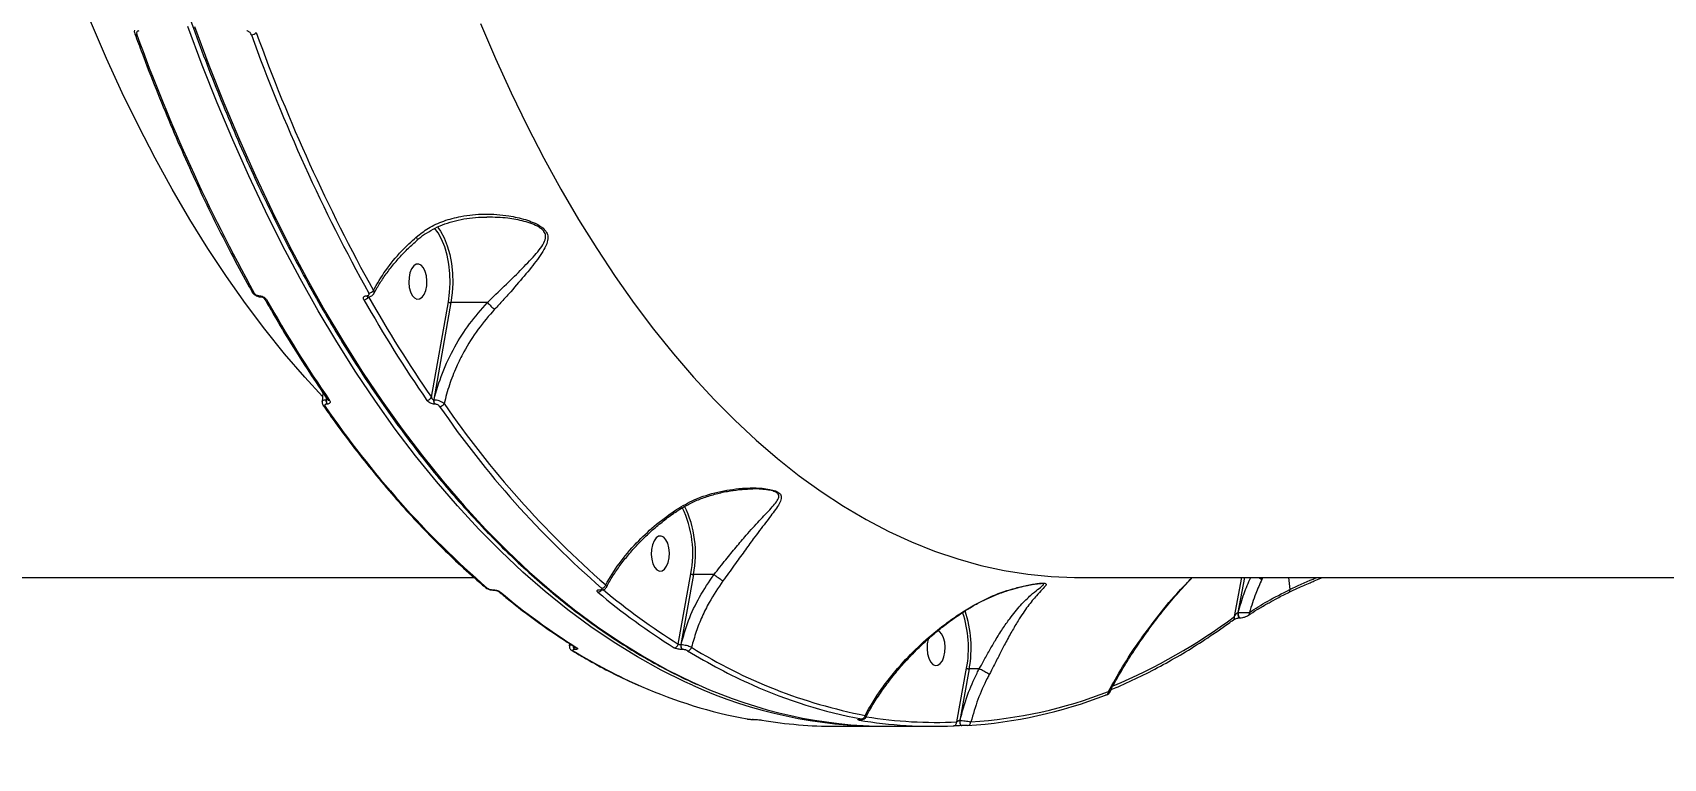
# Model space of a CAD drawing. Header units: millimetres. Extents: x -6028 to 5958, y -6064 to 4137.
# Drawn here: x -2069.2 to -1652.5, y 935.6 to 1120.9 of the extents above; entities that cross this region are included whole.
import ezdxf

# ---------------------------------------------------------------- set-up
doc = ezdxf.new("R2010")
doc.units = ezdxf.units.MM
for name, color, linetype in [('DIKOM_ОБЪЕКТ', 7, 'Continuous'), ('DIKOM_РАЗМЕР_ЗОНА', 7, 'Continuous'), ('DIKOM_РАЗМЕР_ОБЪЕКТА', 7, 'Continuous')]:
    doc.layers.add(name, color=color, linetype=linetype)
doc.styles.add('style1', font='arial.ttf', dxfattribs={"width": 0.8})
doc.dimstyles.new('1-50', dxfattribs={"dimtxt": 300, "dimasz": 200, "dimexe": 100, "dimexo": 0, "dimgap": 100, "dimtad": 1, "dimtxsty": 'style1', "dimcen": 200, "dimclrd": 7, "dimclre": 7, "dimclrt": 7, "dimadec": 1, "dimazin": 2, "dimtfac": 1, "dimtmove": 0, "dimatfit": 2, "dimfxl": 0, "dimlwd": 25, "dimlwe": 18, "dimarcsym": 0})

# ---------------------------------------------------------------- blocks, each defined once
blk = doc.blocks.new('*D9')
at = {"layer": 'Defpoints', "color": 0, "transparency": 16777216}
for p in [(-6027.56, 1459.58), (4556.58, 1382.7), (4556.58, -5964.37)]:
    blk.add_point(p, dxfattribs=at)
at = {"layer": 'DIKOM_РАЗМЕР_ЗОНА', "color": 7, "lineweight": 18, "transparency": 16777216}
for p, q in [((-6027.56, 1459.58), (-6027.56, -6064.37)), ((4556.58, 1382.7), (4556.58, -6064.37))]:
    blk.add_line(p, q, dxfattribs=at)
at = {"layer": 'DIKOM_РАЗМЕР_ЗОНА', "color": 7, "lineweight": 25, "transparency": 16777216}
blk.add_line((-5827.56, -5964.37), (4356.58, -5964.37), dxfattribs=at)
at = {"layer": 'DIKOM_РАЗМЕР_ЗОНА', "color": 7, "transparency": 16777216}
for points in [[(-5827.56, -5931.03), (-5827.56, -5997.7), (-6027.56, -5964.37)], [(4356.58, -5931.03), (4356.58, -5997.7), (4556.58, -5964.37)]]:
    blk.add_solid(points, dxfattribs=at)
at = {"layer": 'DIKOM_РАЗМЕР_ЗОНА', "color": 7, "transparency": 16777216, "insert": (157.08, -5711.2), "char_height": 300, "attachment_point": 5, "style": 'style1'}
blk.add_mtext('10600', dxfattribs=at)
blk = doc.blocks.new('*D12')
at = {"layer": 'Defpoints', "color": 0, "transparency": 16777216}
for p in [(3056.58, 1987.9), (-4027.97, 676.5), (3056.58, -3714.77)]:
    blk.add_point(p, dxfattribs=at)
at = {"layer": 'DIKOM_РАЗМЕР_ОБЪЕКТА', "color": 7, "lineweight": 18, "transparency": 16777216}
for p, q in [((3056.58, 1987.9), (3056.58, -3814.77)), ((-4027.97, 676.5), (-4027.97, -3814.77))]:
    blk.add_line(p, q, dxfattribs=at)
at = {"layer": 'DIKOM_РАЗМЕР_ОБЪЕКТА', "color": 7, "lineweight": 25, "transparency": 16777216}
blk.add_line((-3827.97, -3714.77), (2856.58, -3714.77), dxfattribs=at)
at = {"layer": 'DIKOM_РАЗМЕР_ОБЪЕКТА', "color": 7, "transparency": 16777216}
for points in [[(-3827.97, -3681.44), (-3827.97, -3748.11), (-4027.97, -3714.77)], [(2856.58, -3681.44), (2856.58, -3748.11), (3056.58, -3714.77)]]:
    blk.add_solid(points, dxfattribs=at)
at = {"layer": 'DIKOM_РАЗМЕР_ОБЪЕКТА', "color": 7, "transparency": 16777216, "insert": (20, -3461.6), "char_height": 300, "attachment_point": 5, "style": 'style1'}
blk.add_mtext('7100', dxfattribs=at)

msp = doc.modelspace()

# ---------------------------------------------------------------- linework, layer by layer
at = {"layer": 'DIKOM_ОБЪЕКТ', "color": 7, "linetype": 'Continuous', "lineweight": 15}
for p, q in [((-1952.928, 1073.794), (-1953.14, 1073.805)), ((-2011.307, 1053.742), (-2011.259, 1053.742)), ((-2010.959, 1053.48), (-2010.912, 1053.48)), ((-1983.83, 1053.742), (-1983.783, 1053.742)), ((-1983.483, 1053.48), (-1983.435, 1053.48)), ((-1967.284, 1027.811), (-1962.956, 1052.162)), ((-1962.284, 1052), (-1966.692, 1027.199)), ((-1952.951, 1052), (-1962.284, 1052)), ((-1995.036, 1029.05), (-1995.209, 1026.683)), ((-1994.17, 1027.76), (-1994.19, 1027.199)), ((-1994.19, 1027.199), (-1994.121, 1027.199)), ((-1994.121, 1027.199), (-1994.053, 1027.585)), ((-1993.941, 1026.069), (-1994.009, 1026.069)), ((-1966.692, 1027.199), (-1966.624, 1027.199)), ((-1966.443, 1026.069), (-1966.511, 1026.069)), ((-2218.524, 981.771), (-1956.415, 981.771)), ((-1904.226, 964.785), (-1900.993, 982.705)), ((-1900.321, 982.541), (-1903.547, 964.659)), ((-1895.08, 982.541), (-1900.321, 982.541)), ((-1801.94, 981.771), (-1539.832, 981.771)), ((-1762.096, 971.783), (-1760.244, 981.771)), ((-1759.542, 981.771), (-1761.201, 972.825)), ((-1754.875, 981.771), (-1755.091, 981.298)), ((-1748.326, 981.771), (-1747.954, 978.685)), ((-1741.718, 980.886), (-1739.581, 981.771)), ((-1951.717, 978.66), (-1951.649, 978.66)), ((-1951.512, 978.577), (-1951.443, 978.577)), ((-1924.219, 978.66), (-1924.151, 978.66)), ((-1924.014, 978.577), (-1923.945, 978.577)), ((-1748.137, 978), (-1748.149, 977.993)), ((-1761.201, 972.825), (-1761.126, 972.825)), ((-1760.716, 971.486), (-1760.642, 971.486)), ((-1758.509, 972.14), (-1758.529, 972.127)), ((-1932.038, 964.958), (-1932.094, 964.29)), ((-1930.646, 963.376), (-1930.693, 963.376)), ((-1930.472, 963.937), (-1930.474, 963.938)), ((-1903.547, 964.659), (-1903.5, 964.659)), ((-1903.17, 963.376), (-1903.217, 963.376)), ((-1833.038, 944.896), (-1830.532, 958.583)), ((-1829.86, 958.418), (-1832.267, 945.274)), ((-1827.327, 958.418), (-1829.86, 958.418)), ((-1827.327, 958.418), (-1827.321, 958.417)), ((-1885.213, 945.533), (-1885.125, 945.533)), ((-1885.166, 945.529), (-1885.213, 945.533)), ((-1885.166, 945.529), (-1885.078, 945.529)), ((-1885.078, 945.529), (-1885.125, 945.533)), ((-1864.042, 943.771), (-1852.47, 943.771)), ((-1857.695, 945.533), (-1857.607, 945.533)), ((-1857.648, 945.529), (-1857.695, 945.533)), ((-1857.648, 945.529), (-1857.56, 945.529)), ((-1857.56, 945.529), (-1857.607, 945.533)), ((-1850.756, 943.771), (-1839.184, 943.771)), ((-1832.267, 945.274), (-1832.239, 945.274)), ((-1831.782, 943.939), (-1831.753, 943.939)), ((-1831.782, 943.939), (-1831.767, 943.939)), ((-1831.753, 943.939), (-1831.739, 943.939))]:
    msp.add_line(p, q, dxfattribs=at)
at = {"layer": 'DIKOM_ОБЪЕКТ', "color": 7, "linetype": 'Continuous', "lineweight": 15, "flags": 128}
for points in [[(-1995.13, 1028.026), (-1999.658, 1032.949), (-2004.809, 1038.928), (-2009.863, 1045.209), (-2014.817, 1051.787), (-2019.664, 1058.654), (-2024.402, 1065.806), (-2029.025, 1073.235), (-2033.529, 1080.934), (-2037.91, 1088.897), (-2042.164, 1097.115), (-2046.287, 1105.581), (-2050.275, 1114.287), (-2054.125, 1123.226), (-2057.832, 1132.388), (-2061.394, 1141.765), (-2064.807, 1151.349), (-2068.067, 1161.131), (-2071.172, 1171.101)], [(-1900.597, 954.297), (-1902.496, 955.156), (-1908.582, 958.147), (-1914.62, 961.479), (-1920.607, 965.15), (-1926.536, 969.157), (-1932.402, 973.496), (-1938.201, 978.164), (-1943.928, 983.157), (-1949.578, 988.47), (-1955.147, 994.099), (-1960.628, 1000.04), (-1966.019, 1006.287), (-1971.314, 1012.835), (-1976.509, 1019.679), (-1981.599, 1026.812), (-1986.581, 1034.23), (-1991.45, 1041.925), (-1996.201, 1049.891), (-2000.832, 1058.121), (-2005.338, 1066.609), (-2009.714, 1075.347), (-2013.959, 1084.328), (-2018.067, 1093.544), (-2022.036, 1102.988), (-2025.862, 1112.651), (-2029.543, 1122.526)], [(-2027.828, 1122.526), (-2024.148, 1112.651), (-2020.322, 1102.988), (-2016.353, 1093.544), (-2012.245, 1084.328), (-2008, 1075.347), (-2003.623, 1066.609), (-1999.118, 1058.121), (-1994.487, 1049.891), (-1989.735, 1041.925), (-1984.867, 1034.23), (-1979.885, 1026.812), (-1974.795, 1019.679), (-1969.6, 1012.835), (-1964.305, 1006.287), (-1958.914, 1000.04), (-1953.432, 994.099), (-1947.864, 988.47), (-1942.214, 983.157), (-1936.487, 978.164), (-1930.688, 973.496), (-1924.821, 969.157), (-1918.892, 965.15), (-1912.906, 961.479), (-1906.867, 958.147), (-1900.782, 955.156), (-1899.081, 954.385)], [(-1954.779, 1123.226), (-1950.93, 1114.287), (-1946.942, 1105.581), (-1942.819, 1097.115), (-1938.565, 1088.897), (-1934.183, 1080.934), (-1929.679, 1073.235), (-1925.056, 1065.806), (-1920.319, 1058.654), (-1915.471, 1051.787), (-1910.518, 1045.209), (-1905.463, 1038.928), (-1900.313, 1032.949), (-1895.07, 1027.278), (-1889.742, 1021.919), (-1884.331, 1016.879), (-1878.844, 1012.162), (-1873.285, 1007.772), (-1867.66, 1003.713), (-1861.974, 999.988), (-1856.232, 996.603), (-1850.439, 993.559), (-1844.602, 990.859), (-1838.724, 988.506), (-1832.813, 986.503), (-1826.872, 984.85), (-1820.909, 983.55), (-1814.928, 982.604), (-1808.934, 982.012), (-1802.935, 981.775), (-1801.94, 981.771)], [(-1962.956, 1052.162), (-1962.64, 1054.531), (-1962.513, 1056.965), (-1962.579, 1059.408), (-1962.836, 1061.803), (-1963.278, 1064.094), (-1963.894, 1066.228), (-1964.672, 1068.154), (-1965.591, 1069.827), (-1966.472, 1071.027)], [(-1965.665, 1071.154), (-1965.001, 1070.217), (-1964.053, 1068.492), (-1963.252, 1066.505), (-1962.616, 1064.305), (-1962.16, 1061.942), (-1961.895, 1059.472), (-1961.827, 1056.953), (-1961.958, 1054.442), (-1962.284, 1052)], [(-1972.758, 1059.603), (-1973.004, 1058.414), (-1973.066, 1057.139), (-1972.941, 1055.881), (-1972.639, 1054.743), (-1972.184, 1053.816), (-1971.613, 1053.175), (-1970.971, 1052.873), (-1970.312, 1052.934), (-1969.689, 1053.353), (-1969.152, 1054.096), (-1968.744, 1055.103), (-1968.499, 1056.292), (-1968.436, 1057.567), (-1968.561, 1058.825), (-1968.863, 1059.963), (-1969.319, 1060.89), (-1969.89, 1061.53), (-1970.531, 1061.832), (-1971.19, 1061.771), (-1971.813, 1061.353), (-1972.35, 1060.61), (-1972.758, 1059.603)], [(-1910.796, 990.144), (-1911.041, 988.954), (-1911.104, 987.679), (-1910.979, 986.422), (-1910.676, 985.283), (-1910.221, 984.356), (-1909.65, 983.716), (-1909.009, 983.414), (-1908.35, 983.475), (-1907.726, 983.894), (-1907.189, 984.637), (-1906.781, 985.644), (-1906.536, 986.833), (-1906.473, 988.108), (-1906.598, 989.365), (-1906.901, 990.504), (-1907.356, 991.431), (-1907.927, 992.071), (-1908.568, 992.373), (-1909.227, 992.312), (-1909.85, 991.893), (-1910.388, 991.15), (-1910.796, 990.144)], [(-1761.201, 972.825), (-1761.23, 972.546), (-1761.218, 972.263), (-1761.166, 971.997), (-1761.077, 971.772), (-1760.959, 971.603), (-1760.821, 971.507), (-1760.718, 971.486)], [(-1761.126, 972.825), (-1761.156, 972.546), (-1761.144, 972.263), (-1761.091, 971.997), (-1761.002, 971.772), (-1760.884, 971.603), (-1760.746, 971.507), (-1760.635, 971.486)], [(-1840.334, 966.021), (-1840.58, 964.831), (-1840.642, 963.556), (-1840.517, 962.299), (-1840.215, 961.16), (-1839.76, 960.233), (-1839.188, 959.593), (-1838.547, 959.291), (-1837.888, 959.352), (-1837.265, 959.771), (-1836.728, 960.514), (-1836.32, 961.521), (-1836.075, 962.71), (-1836.012, 963.985), (-1836.137, 965.242), (-1836.439, 966.381), (-1836.894, 967.308), (-1837.466, 967.948), (-1837.944, 968.209)], [(-1794.78, 951.792), (-1794.871, 951.765), (-1795.029, 951.748)], [(-1832.267, 945.274), (-1832.294, 945.038), (-1832.291, 944.796), (-1832.259, 944.562), (-1832.198, 944.351), (-1832.113, 944.174), (-1832.009, 944.041), (-1831.891, 943.962), (-1831.782, 943.939)], [(-1832.239, 945.274), (-1832.266, 945.038), (-1832.263, 944.796), (-1832.23, 944.562), (-1832.17, 944.351), (-1832.085, 944.174), (-1831.98, 944.041), (-1831.863, 943.962), (-1831.753, 943.939)]]:
    msp.add_lwpolyline(points, dxfattribs=at)
at = {"layer": 'DIKOM_ОБЪЕКТ', "color": 7, "linetype": 'Continuous', "lineweight": 15}
for centre, radius, start, end in [((-2013.307, 1122.15), 1.752, 270.60696, 316.09702), ((-1585.375, 1275.13), 453.677, 199.86945, 209.01147), ((-2042.611, 1120.92), 0.527, 212.84288, 278.32645), ((-1614.913, 1274.938), 454.689, 199.86954, 209.01137), ((-1585.667, 1274.938), 454.689, 199.86954, 209.01137), ((-2012.601, 1054.991), 0.572, 214.32408, 275.14122), ((-1983.349, 1055.857), 1.437, 271.82071, 328.3729), ((-2010.91, 1053.906), 0.43, 202.48728, 262.70793), ((-2010.866, 1053.903), 0.425, 202.30917, 264.56651), ((-2009.453, 1053.297), 0.57, 214.2797, 275.25617), ((-1710.477, 1221.878), 343.463, 209.50381, 214.56679), ((-1984.583, 1054.142), 1.413, 271.62019, 331.60146), ((-1685.619, 1221.878), 343.463, 209.50381, 214.56679), ((-1983.437, 1053.903), 0.425, 202.28758, 264.53251), ((-1983.388, 1053.905), 0.427, 202.39424, 263.62741), ((-1685.141, 1222.207), 342.63, 209.5036, 214.5668), ((-1962.3, 1053.41), 1.41, 242.23983, 270.63156), ((-1994.462, 1026.058), 0.6, 217.77997, 273.73024), ((-1792.176, 1164.227), 245.277, 214.45518, 229.01534), ((-1992.61, 1026.872), 1.613, 168.30302, 209.86528), ((-1992.543, 1026.872), 1.612, 168.28299, 209.87352), ((-1993.344, 1027.612), 0.605, 217.7694, 273.49521), ((-1968.503, 1028.334), 1.326, 272.31445, 336.76627), ((-1965.113, 1026.872), 1.612, 168.28299, 209.87352), ((-1965.045, 1026.872), 1.613, 168.29077, 209.86574), ((-1965.235, 1026.788), 1.33, 272.50288, 334.0406), ((-1762.93, 1164.227), 245.277, 214.45518, 229.01534), ((-1762.239, 1164.667), 244.734, 214.45516, 229.01537), ((-1927.328, 987.896), 26.842, 348.84936, 25.91321), ((-1927.467, 987.896), 27.669, 348.84149, 25.96204), ((-1953.056, 979.739), 0.668, 230.21684, 271.21409), ((-1923.872, 980.235), 1.166, 273.76405, 344.3381), ((-1951.504, 978.892), 0.315, 227.39095, 268.08348), ((-1951.436, 978.891), 0.314, 227.35325, 268.86459), ((-1949.632, 978.7), 0.667, 229.83258, 271.24676), ((-1838.258, 1110.578), 173.115, 229.96411, 237.95971), ((-1924.818, 979.152), 1.12, 272.97904, 329.19646), ((-1813.4, 1110.578), 173.115, 229.96411, 237.95971), ((-1924.006, 978.892), 0.315, 227.37285, 268.71614), ((-1923.937, 978.893), 0.316, 227.40364, 267.90497), ((-1812.72, 1111.01), 172.497, 230.11021, 237.96207), ((-1748.548, 978.476), 0.629, 310.74842, 19.38379), ((-1858.431, 963.776), 28.378, 349.45535, 18.70394), ((-1859.167, 963.734), 29.785, 349.71908, 18.63101), ((-1851.419, 1092.18), 149.912, 292.89651, 306.57182), ((-1762.854, 971.586), 0.783, 308.88011, 14.60729), ((-1758.971, 972.72), 0.741, 308.55919, 11.64923), ((-1931.067, 963.77), 0.697, 238.81092, 270.51274), ((-1856.234, 1085.184), 143.213, 238.50113, 246.37634), ((-1929.931, 964.206), 1.127, 174.50549, 227.42673), ((-1929.893, 964.199), 1.116, 175.62495, 227.52198), ((-1930.105, 964.526), 0.694, 238.35156, 270.57173), ((-1905.325, 964.939), 1.109, 274.35491, 352.0206), ((-1902.254, 964.308), 1.34, 164.78989, 224.08665), ((-1902.207, 964.308), 1.34, 164.79615, 224.08039), ((-1901.895, 964.17), 1.1, 274.2228, 348.86518), ((-1826.909, 1085.318), 143.369, 238.50213, 245.97316), ((-1831.764, 1074.765), 130.563, 238.06979, 259.08143), ((-1851.849, 1061.941), 118.168, 245.63619, 270.11446), ((-1850.167, 1061.762), 117.993, 245.50893, 269.71405), ((-1834.584, 1067.452), 123.926, 245.85092, 259.39362), ((-1864.016, 1066.809), 123.26, 246.26781, 259.4236), ((-1837.756, 1061.658), 117.923, 273.62999, 291.24328), ((-1836.899, 1062.326), 117.663, 273.62995, 291.24316), ((-1795.101, 952.567), 0.839, 292.50684, 6.16889), ((-1857.471, 946.618), 0.978, 274.51681, 356.91467), ((-1838.322, 1056.59), 111.819, 260.8035, 272.70842), ((-1864.016, 1056.082), 112.312, 260.32803, 269.98643), ((-1858.04, 946.187), 0.82, 270.93484, 307.49354), ((-1839.178, 1055.915), 112.144, 260.32396, 272.70665), ((-1833.957, 944.817), 0.923, 274.6683, 4.9471), ((-1830.357, 944.877), 0.907, 274.2191, 1.37717)]:
    msp.add_arc(centre, radius, start, end, dxfattribs=at)
for points, knots in [([(-2067.556, 1362.769), (-2067.549, 1360.749), (-2067.529, 1354.889), (-2067.371, 1345.194), (-2067.029, 1333.696), (-2066.522, 1322.219), (-2065.853, 1310.775), (-2065.023, 1299.369), (-2064.032, 1288.013), (-2062.881, 1276.713), (-2061.571, 1265.478), (-2060.102, 1254.317), (-2058.475, 1243.239), (-2056.693, 1232.251), (-2054.756, 1221.362), (-2052.666, 1210.58), (-2050.424, 1199.912), (-2048.032, 1189.368), (-2045.492, 1178.955), (-2042.805, 1168.681), (-2039.974, 1158.553), (-2037, 1148.579), (-2033.886, 1138.767), (-2030.635, 1129.124), (-2027.248, 1119.658), (-2023.728, 1110.374), (-2020.079, 1101.281), (-2016.301, 1092.385), (-2012.399, 1083.693), (-2008.375, 1075.211), (-2004.232, 1066.946), (-1999.973, 1058.904), (-1995.602, 1051.091), (-1991.121, 1043.513), (-1986.534, 1036.175), (-1981.844, 1029.084), (-1977.055, 1022.245), (-1972.171, 1015.662), (-1967.194, 1009.341), (-1962.129, 1003.287), (-1956.98, 997.504), (-1951.75, 991.996), (-1946.443, 986.769), (-1941.063, 981.825), (-1935.615, 977.17), (-1930.102, 972.806), (-1924.529, 968.736), (-1918.9, 964.965), (-1913.22, 961.49), (-1907.491, 958.338), (-1902.872, 955.999), (-1900.151, 954.822), (-1899.369, 954.484)], [0, 0, 0, 0, 0.010755, 0.031188, 0.0516214, 0.0720549, 0.0924885, 0.1129222, 0.133356, 0.15379, 0.1742241, 0.1946585, 0.2150931, 0.2355279, 0.255963, 0.2763984, 0.2968343, 0.3172704, 0.3377069, 0.3581439, 0.3785814, 0.3990192, 0.4194576, 0.4398965, 0.460336, 0.4807758, 0.5012164, 0.5216577, 0.5420996, 0.5625417, 0.5829848, 0.6034282, 0.6238723, 0.6443171, 0.6647619, 0.6852073, 0.7056531, 0.7260988, 0.7465443, 0.7669896, 0.7874343, 0.8078781, 0.8283206, 0.8487615, 0.8692002, 0.8896363, 0.9100692, 0.9304985, 0.9509233, 0.9713433, 0.9917579, 1, 1, 1, 1]), ([(-2043.172, 1121.571), (-2043.175, 1121.558), (-2043.227, 1121.36), (-2043.188, 1121.031), (-2043.071, 1120.745), (-2043.028, 1120.639)], [0, 0, 0, 0, 0.0412555, 0.6437235, 1, 1, 1, 1]), ([(-2042.067, 1121.364), (-2042.145, 1121.356), (-2042.301, 1121.34), (-2042.472, 1121.217), (-2042.585, 1121.032), (-2042.625, 1120.773), (-2042.587, 1120.549), (-2042.541, 1120.417), (-2042.534, 1120.398)], [0, 0, 0, 0, 0.1673413, 0.3344328, 0.5091448, 0.7130162, 0.9577114, 1, 1, 1, 1]), ([(-2013.288, 1120.398), (-2013.353, 1120.537), (-2013.467, 1120.783), (-2013.751, 1121.08), (-2014.041, 1121.272), (-2014.286, 1121.355), (-2014.42, 1121.362), (-2014.461, 1121.364)], [0, 0, 0, 0, 0.30251756, 0.53465426, 0.72540196, 0.91707238, 1, 1, 1, 1]), ([(-2043.054, 1120.634), (-2042.446, 1118.991), (-2040.686, 1114.227), (-2037.67, 1106.483), (-2033.967, 1097.471), (-2030.136, 1088.661), (-2026.182, 1080.057), (-2022.107, 1071.667), (-2017.987, 1063.64), (-2014.95, 1058.024), (-2013.322, 1055.112), (-2013.073, 1054.668)], [0, 0, 0, 0, 0.0688393, 0.1996464, 0.3304592, 0.4612751, 0.5920948, 0.7229204, 0.8537484, 0.9776942, 1, 1, 1, 1]), ([(-1971.165, 1068.735), (-1970.156, 1069.52), (-1967.989, 1071.206), (-1964.097, 1072.939), (-1959.285, 1074.235), (-1953.669, 1074.746), (-1948.103, 1074.348), (-1943.934, 1073.444), (-1941.226, 1072.486), (-1939.443, 1071.579), (-1938.45, 1070.728), (-1937.838, 1069.909), (-1937.434, 1068.916), (-1937.615, 1067.314), (-1938.487, 1065.483), (-1940.263, 1062.814), (-1943.075, 1059.322), (-1946.279, 1055.612), (-1949.019, 1052.551), (-1950.424, 1051.04), (-1951.13, 1050.281)], [0, 0, 0, 0, 0.0590566, 0.1267719, 0.1965301, 0.2899978, 0.3861946, 0.4527705, 0.4864325, 0.5209061, 0.5489133, 0.5542513, 0.5800473, 0.615212, 0.6617357, 0.7094949, 0.8061413, 0.9056049, 0.952555, 1, 1, 1, 1]), ([(-1970.896, 1067.959), (-1970.764, 1068.084), (-1970.04, 1068.765), (-1968.508, 1069.803), (-1966.287, 1071.072), (-1963.804, 1072.12), (-1961.116, 1072.946), (-1958.242, 1073.502), (-1955.565, 1073.818), (-1953.844, 1073.821), (-1953.136, 1073.823)], [0, 0, 0, 0, 0.0283438, 0.155356, 0.289868, 0.4317193, 0.5796936, 0.7321396, 0.8897633, 1, 1, 1, 1]), ([(-1952.949, 1051.999), (-1952.949, 1052), (-1951.533, 1053.475), (-1948.538, 1056.185), (-1944.49, 1060.278), (-1941.412, 1063.42), (-1939.374, 1065.871), (-1938.33, 1067.504), (-1937.99, 1068.965), (-1938.324, 1069.87), (-1938.886, 1070.601), (-1939.846, 1071.357), (-1941.584, 1072.144), (-1944.265, 1072.965), (-1948.07, 1073.696), (-1951.211, 1073.759), (-1952.928, 1073.794)], [0, 0, 0, 0, 0.0000234, 0.1388323, 0.2813239, 0.4275302, 0.494719, 0.5630275, 0.6112732, 0.6455635, 0.6526448, 0.69031, 0.7374429, 0.786449, 0.8832982, 1, 1, 1, 1]), ([(-1982.126, 1055.104), (-1981.135, 1056.806), (-1979.128, 1060.257), (-1975.318, 1064.852), (-1972.419, 1067.563), (-1971.165, 1068.735)], [0, 0, 0, 0, 0.3558609, 0.7214807, 1, 1, 1, 1]), ([(-1981.984, 1054.249), (-1981.728, 1054.74), (-1981.017, 1056.103), (-1979.569, 1058.332), (-1977.674, 1060.916), (-1975.525, 1063.453), (-1973.277, 1065.825), (-1971.658, 1067.29), (-1970.903, 1067.973)], [0, 0, 0, 0, 0.1021401, 0.2839113, 0.4672761, 0.6519988, 0.837668, 1, 1, 1, 1]), ([(-1971.165, 1068.735), (-1971.15, 1068.708), (-1971.089, 1068.606), (-1970.971, 1068.38), (-1970.879, 1068.123), (-1970.929, 1068.049), (-1970.951, 1068.016)], [0, 0, 0, 0, 0.0711906, 0.2788568, 0.6763368, 1, 1, 1, 1]), ([(-2013.058, 1054.675), (-2013.031, 1054.618), (-2012.915, 1054.376), (-2012.526, 1054.008), (-2011.893, 1053.643), (-2011.323, 1053.462), (-2011.02, 1053.495), (-2010.964, 1053.501)], [0, 0, 0, 0, 0.0780334, 0.3328839, 0.6248229, 0.9304014, 1, 1, 1, 1]), ([(-2012.55, 1054.421), (-2012.497, 1054.345), (-2012.393, 1054.192), (-2012.131, 1053.989), (-2011.826, 1053.835), (-2011.538, 1053.754), (-2011.372, 1053.745), (-2011.307, 1053.742)], [0, 0, 0, 0, 0.21428354, 0.4284655, 0.64292561, 0.85774538, 1, 1, 1, 1]), ([(-1983.783, 1053.742), (-1983.721, 1053.745), (-1983.565, 1053.754), (-1983.369, 1053.836), (-1983.237, 1053.989), (-1983.203, 1054.192), (-1983.27, 1054.345), (-1983.303, 1054.421)], [0, 0, 0, 0, 0.1423197, 0.3570938, 0.5715907, 0.7856606, 1, 1, 1, 1]), ([(-1983.436, 1053.48), (-1983.436, 1053.48), (-1983.218, 1053.453), (-1982.814, 1053.557), (-1982.312, 1053.826), (-1982.123, 1054.118), (-1982.035, 1054.255)], [0, 0, 0, 0, 0.0004248, 0.3882775, 0.7151448, 1, 1, 1, 1]), ([(-1982.126, 1055.104), (-1982.061, 1054.957), (-1981.933, 1054.665), (-1981.932, 1054.376), (-1982.02, 1054.278), (-1982.023, 1054.274)], [0, 0, 0, 0, 0.48966838, 0.97898535, 1, 1, 1, 1]), ([(-2011.259, 1053.742), (-2011.162, 1053.737), (-2010.916, 1053.725), (-2010.486, 1053.603), (-2010.03, 1053.374), (-2009.637, 1053.07), (-2009.48, 1052.843), (-2009.401, 1052.729)], [0, 0, 0, 0, 0.1407932, 0.3553077, 0.5700582, 0.7849712, 1, 1, 1, 1]), ([(-2010.908, 1053.478), (-2010.885, 1053.478), (-2010.827, 1053.479), (-2010.675, 1053.452), (-2010.477, 1053.388), (-2010.265, 1053.285), (-2010.089, 1053.161), (-2009.981, 1053.057), (-2009.932, 1052.989), (-2009.929, 1052.983), (-2009.928, 1052.981)], [0, 0, 0, 0, 0.0888051, 0.2207246, 0.3688419, 0.5326108, 0.6970238, 0.8337345, 0.9576036, 1, 1, 1, 1]), ([(-2009.924, 1052.976), (-2009.15, 1051.623), (-2006.902, 1047.698), (-2003.098, 1041.385), (-1998.512, 1034.139), (-1995.377, 1029.529), (-1993.822, 1027.242)], [0, 0, 0, 0, 0.1498901, 0.4347107, 0.7195458, 1, 1, 1, 1]), ([(-1984.543, 1052.729), (-1984.593, 1052.843), (-1984.694, 1053.07), (-1984.644, 1053.374), (-1984.447, 1053.603), (-1984.154, 1053.725), (-1983.922, 1053.737), (-1983.83, 1053.742)], [0, 0, 0, 0, 0.2150408, 0.429946, 0.6446687, 0.8592122, 1, 1, 1, 1]), ([(-1983.564, 1053.473), (-1983.562, 1053.475), (-1983.557, 1053.478), (-1983.5, 1053.478), (-1983.478, 1053.478)], [0, 0, 0, 0, 0.6169122, 1, 1, 1, 1]), ([(-1966.624, 1027.199), (-1965.97, 1029.474), (-1964.646, 1034.083), (-1961.501, 1040.592), (-1957.654, 1046.711), (-1954.532, 1050.223), (-1952.951, 1052)], [0, 0, 0, 0, 0.2516509, 0.5098592, 0.7518696, 1, 1, 1, 1]), ([(-1951.13, 1050.281), (-1952.587, 1048.613), (-1955.539, 1045.234), (-1958.681, 1040.161), (-1961.049, 1035.364), (-1962.792, 1030.957), (-1963.622, 1027.796), (-1964.039, 1026.206)], [0, 0, 0, 0, 0.239878, 0.4858755, 0.6394209, 0.8185484, 1, 1, 1, 1]), ([(-1952.951, 1052), (-1952.951, 1052), (-1952.95, 1052), (-1952.95, 1052), (-1952.949, 1052), (-1952.949, 1051.999)], [0, 0, 0, 0, 0.480223, 0.8533116, 1, 1, 1, 1]), ([(-1952.949, 1051.999), (-1952.817, 1051.853), (-1952.553, 1051.561), (-1952.062, 1051.079), (-1951.624, 1050.683), (-1951.316, 1050.425), (-1951.178, 1050.318), (-1951.13, 1050.281)], [0, 0, 0, 0, 0.2487836, 0.4975707, 0.7463971, 0.9126808, 1, 1, 1, 1]), ([(-1995.193, 1026.679), (-1995.204, 1026.634), (-1995.251, 1026.443), (-1995.151, 1026.094), (-1995.044, 1025.807), (-1994.936, 1025.691), (-1994.935, 1025.689)], [0, 0, 0, 0, 0.1286788, 0.5490199, 0.9951557, 1, 1, 1, 1]), ([(-1995.197, 1026.683), (-1995.2, 1026.701), (-1995.219, 1026.812), (-1995.055, 1026.976), (-1994.72, 1027.148), (-1994.366, 1027.182), (-1994.19, 1027.199)], [0, 0, 0, 0, 0.059705, 0.3723486, 0.6858639, 1, 1, 1, 1]), ([(-1994.937, 1025.691), (-1994.095, 1024.498), (-1991.651, 1021.039), (-1987.532, 1015.51), (-1982.555, 1009.193), (-1977.487, 1003.145), (-1972.336, 997.369), (-1967.104, 991.867), (-1961.795, 986.65), (-1957.246, 982.465), (-1954.458, 980.064), (-1953.483, 979.226)], [0, 0, 0, 0, 0.0652737, 0.1892975, 0.3133244, 0.4373493, 0.5613706, 0.685386, 0.8093949, 0.933392, 1, 1, 1, 1]), ([(-1994.009, 1026.069), (-1994.097, 1026.063), (-1994.272, 1026.05), (-1994.449, 1025.951), (-1994.536, 1025.806), (-1994.527, 1025.633), (-1994.455, 1025.513), (-1994.423, 1025.459)], [0, 0, 0, 0, 0.2039844, 0.4080231, 0.6135506, 0.8265624, 1, 1, 1, 1]), ([(-1994.121, 1027.199), (-1994.083, 1027.203), (-1994.038, 1027.208), (-1993.959, 1027.248), (-1993.925, 1027.288), (-1993.896, 1027.322)], [0, 0, 0, 0, 0.3986235, 0.4838794, 1, 1, 1, 1]), ([(-1993.307, 1027.009), (-1993.258, 1026.925), (-1993.149, 1026.738), (-1993.138, 1026.472), (-1993.273, 1026.248), (-1993.542, 1026.098), (-1993.808, 1026.079), (-1993.941, 1026.069)], [0, 0, 0, 0, 0.1741841, 0.3896083, 0.5957998, 0.7978658, 1, 1, 1, 1]), ([(-1993.827, 1027.248), (-1993.822, 1027.24), (-1993.814, 1027.229), (-1993.817, 1027.235), (-1993.818, 1027.237)], [0, 0, 0, 0, 0.6751187, 1, 1, 1, 1]), ([(-1966.511, 1026.069), (-1966.588, 1026.072), (-1966.814, 1026.08), (-1967.239, 1026.177), (-1967.735, 1026.389), (-1968.175, 1026.679), (-1968.358, 1026.899), (-1968.449, 1027.009)], [0, 0, 0, 0, 0.1082925, 0.32042, 0.5430763, 0.7715606, 1, 1, 1, 1]), ([(-1967.284, 1027.811), (-1967.26, 1027.74), (-1967.214, 1027.601), (-1967.088, 1027.415), (-1966.946, 1027.283), (-1966.834, 1027.227), (-1966.755, 1027.203), (-1966.717, 1027.201), (-1966.692, 1027.199)], [0, 0, 0, 0, 0.2553542, 0.4989078, 0.716715, 0.8616359, 0.9069905, 1, 1, 1, 1]), ([(-1966.624, 1027.199), (-1966.521, 1027.192), (-1966.227, 1027.172), (-1965.673, 1027.057), (-1965.02, 1026.833), (-1964.425, 1026.534), (-1964.167, 1026.315), (-1964.039, 1026.206)], [0, 0, 0, 0, 0.1131508, 0.3259215, 0.5479957, 0.7754413, 1, 1, 1, 1]), ([(-1965.177, 1025.459), (-1965.237, 1025.53), (-1965.356, 1025.673), (-1965.644, 1025.862), (-1965.966, 1025.998), (-1966.243, 1026.061), (-1966.391, 1026.067), (-1966.443, 1026.069)], [0, 0, 0, 0, 0.228851, 0.4578613, 0.6785523, 0.8883833, 1, 1, 1, 1]), ([(-1905.208, 998.803), (-1903.719, 999.709), (-1900.476, 1001.682), (-1894.87, 1003.55), (-1889.504, 1004.505), (-1885.432, 1004.692), (-1882.783, 1004.578), (-1880.895, 1004.337), (-1879.275, 1003.912), (-1878.443, 1003.427), (-1877.893, 1002.784), (-1877.795, 1001.907), (-1878.382, 1000.616), (-1879.696, 998.637), (-1881.9, 995.793), (-1884.656, 992.159), (-1887.359, 988.467), (-1889.941, 984.85), (-1891.823, 982.245), (-1892.801, 980.89)], [0, 0, 0, 0, 0.0790192, 0.1721803, 0.2680577, 0.328729, 0.3610596, 0.3938991, 0.422331, 0.451319, 0.4599435, 0.498992, 0.5446048, 0.591435, 0.6876203, 0.7865799, 0.854676, 0.9244443, 1, 1, 1, 1]), ([(-1905.043, 998.384), (-1904.498, 998.76), (-1903.152, 999.69), (-1900.792, 1000.917), (-1897.972, 1002.113), (-1894.907, 1003.086), (-1891.761, 1003.806), (-1888.695, 1004.232), (-1886.525, 1004.4), (-1885.398, 1004.383), (-1885.198, 1004.38)], [0, 0, 0, 0, 0.0934198, 0.230709, 0.3758424, 0.5279229, 0.6875495, 0.8344255, 0.9706812, 1, 1, 1, 1]), ([(-1895.075, 982.539), (-1895.074, 982.54), (-1894.058, 983.81), (-1892.14, 986.234), (-1889.396, 989.593), (-1886.503, 992.982), (-1883.431, 996.361), (-1880.92, 998.962), (-1879.311, 1000.802), (-1878.522, 1001.965), (-1878.463, 1002.783), (-1878.877, 1003.315), (-1879.27, 1003.569), (-1880.063, 1003.886), (-1881.245, 1004.168), (-1883.082, 1004.343), (-1884.447, 1004.43), (-1885.165, 1004.39), (-1885.199, 1004.388)], [0, 0, 0, 0, 0.0000487, 0.1133027, 0.2166047, 0.3224099, 0.4686049, 0.6185425, 0.6864078, 0.755409, 0.8104406, 0.8222923, 0.8529345, 0.8621132, 0.9020776, 0.9492741, 0.9975907, 1, 1, 1, 1]), ([(-1922.749, 979.92), (-1921.674, 981.727), (-1919.493, 985.391), (-1915.194, 990.41), (-1910.431, 994.972), (-1906.962, 997.516), (-1905.208, 998.803)], [0, 0, 0, 0, 0.2625655, 0.5326646, 0.7636491, 1, 1, 1, 1]), ([(-1922.564, 979.25), (-1922.357, 979.653), (-1921.678, 980.978), (-1920.252, 983.214), (-1918.308, 985.931), (-1916.114, 988.593), (-1913.716, 991.166), (-1911.135, 993.631), (-1908.378, 995.949), (-1906.341, 997.541), (-1905.192, 998.307), (-1905.055, 998.398)], [0, 0, 0, 0, 0.05807439, 0.19063331, 0.32345245, 0.45653092, 0.58955199, 0.72098539, 0.85191386, 0.98238088, 1, 1, 1, 1]), ([(-1905.208, 998.803), (-1905.187, 998.763), (-1905.125, 998.646), (-1905.05, 998.477), (-1905.062, 998.439), (-1905.069, 998.418)], [0, 0, 0, 0, 0.1840058, 0.5345123, 1, 1, 1, 1]), ([(-1953.475, 979.236), (-1953.439, 979.201), (-1953.263, 979.029), (-1952.852, 978.837), (-1952.227, 978.644), (-1951.757, 978.56), (-1951.533, 978.581), (-1951.514, 978.583)], [0, 0, 0, 0, 0.0787185, 0.3778957, 0.6638784, 0.970578, 1, 1, 1, 1]), ([(-1923.949, 978.583), (-1923.909, 978.581), (-1923.654, 978.572), (-1923.262, 978.655), (-1922.812, 978.905), (-1922.661, 979.159), (-1922.604, 979.255)], [0, 0, 0, 0, 0.07342514, 0.46715287, 0.79781196, 1, 1, 1, 1]), ([(-1922.749, 979.92), (-1922.688, 979.828), (-1922.55, 979.62), (-1922.507, 979.391), (-1922.586, 979.293), (-1922.603, 979.272)], [0, 0, 0, 0, 0.3887981, 0.8707284, 1, 1, 1, 1]), ([(-1903.5, 964.659), (-1902.912, 966.704), (-1901.722, 970.844), (-1898.887, 976.913), (-1896.357, 980.653), (-1895.08, 982.541)], [0, 0, 0, 0, 0.3257303, 0.659681, 1, 1, 1, 1]), ([(-1900.993, 982.705), (-1900.984, 982.699), (-1900.965, 982.687), (-1900.907, 982.657), (-1900.804, 982.616), (-1900.644, 982.575), (-1900.474, 982.546), (-1900.372, 982.543), (-1900.321, 982.541)], [0, 0, 0, 0, 0.0702243, 0.1414498, 0.3561054, 0.5706953, 0.7853327, 1, 1, 1, 1]), ([(-1892.801, 980.89), (-1894.027, 979.093), (-1896.022, 976.166), (-1898.174, 971.766), (-1899.719, 967.936), (-1900.446, 965.3), (-1900.817, 963.957)], [0, 0, 0, 0, 0.3422188, 0.5572654, 0.7746028, 1, 1, 1, 1]), ([(-1895.08, 982.541), (-1895.079, 982.541), (-1895.077, 982.541), (-1895.075, 982.54), (-1895.075, 982.539)], [0, 0, 0, 0, 0.6178411, 1, 1, 1, 1]), ([(-1895.075, 982.539), (-1894.919, 982.421), (-1894.608, 982.185), (-1894.055, 981.777), (-1893.515, 981.386), (-1893.115, 981.105), (-1892.898, 980.955), (-1892.821, 980.903), (-1892.801, 980.89)], [0, 0, 0, 0, 0.2127063, 0.4254061, 0.6381043, 0.8507936, 0.961897, 1, 1, 1, 1]), ([(-1829.388, 974.313), (-1827.578, 975.283), (-1823.91, 977.248), (-1818.919, 978.893), (-1815.356, 979.749), (-1813.321, 980.119), (-1811.913, 980.308), (-1810.83, 980.366), (-1810.173, 980.255), (-1810.159, 980.016), (-1810.426, 979.537), (-1811.211, 978.734), (-1812.819, 977.034), (-1814.893, 974.509), (-1817.045, 971.336), (-1819.009, 968.015), (-1820.601, 965.084), (-1822.151, 962.082), (-1823.495, 959.423), (-1824.374, 957.727), (-1824.743, 957.016)], [0, 0, 0, 0, 0.0952094, 0.1929563, 0.2447994, 0.2710702, 0.2981689, 0.3242901, 0.3503873, 0.3910746, 0.4019424, 0.4719634, 0.5438084, 0.6393959, 0.7378512, 0.7988542, 0.8613646, 0.9113746, 0.9628378, 1, 1, 1, 1]), ([(-1829.34, 974.22), (-1829.255, 974.276), (-1828.273, 974.917), (-1826.229, 975.952), (-1823.198, 977.322), (-1820.26, 978.379), (-1817.673, 979.143), (-1815.774, 979.614), (-1814.748, 979.813), (-1814.364, 979.887)], [0, 0, 0, 0, 0.018635, 0.2148899, 0.4189757, 0.6308022, 0.7913793, 0.9218572, 1, 1, 1, 1]), ([(-1827.321, 958.417), (-1827.32, 958.417), (-1826.945, 959.075), (-1826.081, 960.673), (-1824.692, 963.152), (-1823.068, 965.956), (-1821.338, 968.704), (-1819.181, 971.799), (-1816.713, 974.779), (-1814.335, 977.137), (-1812.324, 978.746), (-1811.344, 979.504), (-1810.877, 979.962), (-1810.813, 980.171), (-1811.093, 980.287), (-1811.457, 980.266), (-1811.496, 980.263)], [0, 0, 0, 0, 0.0000339, 0.0533984, 0.1277316, 0.2021477, 0.294124, 0.3862199, 0.5316546, 0.6773071, 0.7825153, 0.8873254, 0.9029899, 0.9602964, 0.9957553, 1, 1, 1, 1]), ([(-1814.364, 979.887), (-1814.258, 979.909), (-1813.737, 980.016), (-1812.931, 980.136), (-1812.105, 980.238), (-1811.611, 980.27), (-1811.517, 980.268), (-1811.497, 980.267)], [0, 0, 0, 0, 0.0873484, 0.4314387, 0.7138096, 0.9385507, 1, 1, 1, 1]), ([(-1794.267, 952.658), (-1793.11, 954.758), (-1790.795, 958.958), (-1786.661, 965.249), (-1782.026, 971.49), (-1777.483, 977.059), (-1774.211, 980.402), (-1772.871, 981.771)], [0, 0, 0, 0, 0.2104821, 0.4209712, 0.6359977, 0.8510015, 1, 1, 1, 1]), ([(-1793.962, 952.466), (-1793.638, 953.106), (-1792.586, 955.19), (-1790.519, 958.739), (-1787.761, 963.128), (-1784.689, 967.576), (-1781.475, 971.881), (-1778.064, 976.072), (-1775.248, 979.326), (-1773.416, 981.217), (-1772.879, 981.771)], [0, 0, 0, 0, 0.0637966, 0.2074327, 0.3543178, 0.5044101, 0.6577044, 0.7946506, 0.9398204, 1, 1, 1, 1]), ([(-1761.126, 972.825), (-1760.67, 974.461), (-1759.825, 977.49), (-1758.534, 980.422), (-1757.941, 981.771)], [0, 0, 0, 0, 0.5400428, 1, 1, 1, 1]), ([(-1755.091, 981.298), (-1755.637, 980.092), (-1756.887, 977.33), (-1757.756, 974.477), (-1758.245, 972.869)], [0, 0, 0, 0, 0.436569, 1, 1, 1, 1]), ([(-1755.902, 981.771), (-1755.887, 981.763), (-1755.676, 981.658), (-1755.405, 981.5), (-1755.18, 981.359), (-1755.103, 981.306), (-1755.091, 981.298)], [0, 0, 0, 0, 0.0430277, 0.6005973, 0.9379532, 1, 1, 1, 1]), ([(-1748.132, 977.991), (-1747.419, 978.336), (-1745.71, 979.163), (-1743.551, 980.132), (-1742.075, 980.739), (-1741.718, 980.886)], [0, 0, 0, 0, 0.3520167, 0.8431422, 1, 1, 1, 1]), ([(-1747.954, 978.685), (-1746.045, 979.607), (-1743.852, 980.666), (-1741.343, 981.644), (-1741.018, 981.771)], [0, 0, 0, 0, 0.8704248, 1, 1, 1, 1]), ([(-1953.042, 979.071), (-1952.976, 979.023), (-1952.842, 978.926), (-1952.536, 978.799), (-1952.201, 978.707), (-1951.918, 978.665), (-1951.769, 978.661), (-1951.717, 978.66)], [0, 0, 0, 0, 0.2288292, 0.457845, 0.6785652, 0.8883675, 1, 1, 1, 1]), ([(-1951.649, 978.66), (-1951.572, 978.658), (-1951.345, 978.653), (-1950.91, 978.587), (-1950.394, 978.446), (-1949.924, 978.252), (-1949.72, 978.106), (-1949.618, 978.034)], [0, 0, 0, 0, 0.10829621, 0.32043875, 0.54308179, 0.77159719, 1, 1, 1, 1]), ([(-1951.442, 978.577), (-1951.44, 978.577), (-1951.387, 978.579), (-1951.221, 978.568), (-1950.952, 978.529), (-1950.639, 978.452), (-1950.355, 978.351), (-1950.163, 978.259), (-1950.068, 978.196), (-1950.064, 978.192), (-1950.062, 978.19)], [0, 0, 0, 0, 0.00702047, 0.13921421, 0.29043953, 0.46453833, 0.651057, 0.8100574, 0.9382667, 1, 1, 1, 1]), ([(-1950.055, 978.185), (-1949.094, 977.39), (-1946.307, 975.087), (-1941.645, 971.503), (-1936.081, 967.523), (-1932.332, 965.126), (-1930.47, 963.936)], [0, 0, 0, 0, 0.14988752, 0.43444373, 0.71897319, 1, 1, 1, 1]), ([(-1924.76, 978.034), (-1924.817, 978.089), (-1924.945, 978.213), (-1924.983, 978.39), (-1924.869, 978.54), (-1924.615, 978.641), (-1924.351, 978.654), (-1924.219, 978.66)], [0, 0, 0, 0, 0.174169, 0.3895731, 0.5957849, 0.7978881, 1, 1, 1, 1]), ([(-1924.185, 978.565), (-1924.187, 978.564), (-1924.192, 978.563), (-1924.133, 978.574), (-1924.053, 978.576), (-1924.014, 978.577)], [0, 0, 0, 0, 0.18087856, 0.59717003, 1, 1, 1, 1]), ([(-1924.151, 978.66), (-1924.064, 978.664), (-1923.89, 978.673), (-1923.722, 978.739), (-1923.65, 978.837), (-1923.675, 978.953), (-1923.759, 979.035), (-1923.796, 979.071)], [0, 0, 0, 0, 0.20390741, 0.40796976, 0.61352111, 0.82651387, 1, 1, 1, 1]), ([(-1758.513, 972.146), (-1758.513, 972.147), (-1757.821, 972.617), (-1756.294, 973.585), (-1754.526, 974.652), (-1753.439, 975.239), (-1753.259, 975.337)], [0, 0, 0, 0, 0.0004703, 0.4546735, 0.9097083, 1, 1, 1, 1]), ([(-1758.245, 972.869), (-1756.77, 973.819), (-1753.781, 975.742), (-1749.913, 977.696), (-1747.954, 978.685)], [0, 0, 0, 0, 0.493767, 1, 1, 1, 1]), ([(-1753.259, 975.337), (-1752.544, 975.729), (-1750.938, 976.61), (-1749.205, 977.5), (-1748.16, 977.99), (-1748.15, 977.995)], [0, 0, 0, 0, 0.4429105, 0.9946809, 1, 1, 1, 1]), ([(-1856.494, 946.566), (-1855.147, 948.855), (-1853.109, 952.316), (-1849.635, 956.824), (-1846.198, 960.816), (-1841.709, 965.301), (-1836.894, 969.283), (-1832.723, 972.26), (-1830.5, 973.629), (-1829.388, 974.313)], [0, 0, 0, 0, 0.22271463, 0.33673298, 0.45074784, 0.63100184, 0.81327699, 0.90664504, 1, 1, 1, 1]), ([(-1856.268, 946.104), (-1856.181, 946.278), (-1855.561, 947.534), (-1854.153, 949.868), (-1852.036, 953.089), (-1849.645, 956.278), (-1847.025, 959.417), (-1844.204, 962.452), (-1841.224, 965.337), (-1838.142, 968.026), (-1834.979, 970.494), (-1832.054, 972.567), (-1830.136, 973.73), (-1829.337, 974.214)], [0, 0, 0, 0, 0.0168047, 0.1206187, 0.2249326, 0.3297341, 0.4349782, 0.5404515, 0.6430306, 0.7429637, 0.8397622, 0.9332296, 1, 1, 1, 1]), ([(-1829.388, 974.313), (-1829.377, 974.293), (-1829.344, 974.234), (-1829.342, 974.225), (-1829.34, 974.219)], [0, 0, 0, 0, 0.3316849, 1, 1, 1, 1]), ([(-1793.612, 953.147), (-1793.021, 953.392), (-1790.488, 954.441), (-1786.04, 956.512), (-1780.288, 959.48), (-1774.581, 962.762), (-1769.022, 966.282), (-1764.959, 969.084), (-1762.781, 970.672), (-1762.362, 970.977)], [0, 0, 0, 0, 0.0556278, 0.2380847, 0.4205792, 0.6031267, 0.7857245, 0.9588058, 1, 1, 1, 1]), ([(-1762.356, 970.98), (-1762.354, 970.982), (-1762.335, 970.998), (-1762.171, 971.101), (-1761.879, 971.234), (-1761.518, 971.359), (-1761.283, 971.409), (-1761.2, 971.427)], [0, 0, 0, 0, 0.0301319, 0.2609839, 0.5740455, 0.8480177, 1, 1, 1, 1]), ([(-1762.096, 971.783), (-1762.044, 971.891), (-1761.933, 972.118), (-1761.73, 972.421), (-1761.525, 972.652), (-1761.371, 972.77), (-1761.268, 972.818), (-1761.223, 972.822), (-1761.201, 972.825)], [0, 0, 0, 0, 0.2759579, 0.5812338, 0.7841122, 0.9045829, 0.9531168, 1, 1, 1, 1]), ([(-1761.2, 971.427), (-1761.177, 971.433), (-1761.076, 971.456), (-1760.914, 971.476), (-1760.769, 971.487), (-1760.726, 971.485), (-1760.719, 971.485)], [0, 0, 0, 0, 0.1320067, 0.5877394, 0.9381986, 1, 1, 1, 1]), ([(-1761.126, 972.825), (-1760.932, 972.818), (-1760.545, 972.806), (-1759.877, 972.804), (-1759.218, 972.814), (-1758.642, 972.836), (-1758.37, 972.859), (-1758.245, 972.869)], [0, 0, 0, 0, 0.1950937, 0.3899041, 0.5934557, 0.8140376, 1, 1, 1, 1]), ([(-1760.635, 971.494), (-1760.444, 971.497), (-1760.211, 971.5), (-1759.979, 971.561), (-1759.936, 971.572)], [0, 0, 0, 0, 0.8131635, 1, 1, 1, 1]), ([(-1759.936, 971.572), (-1759.787, 971.606), (-1759.426, 971.688), (-1758.939, 971.875), (-1758.667, 972.058), (-1758.54, 972.143)], [0, 0, 0, 0, 0.2747333, 0.6627549, 1, 1, 1, 1]), ([(-1932.01, 964.295), (-1932.022, 964.201), (-1932.048, 963.989), (-1931.934, 963.683), (-1931.748, 963.419), (-1931.572, 963.26), (-1931.456, 963.197), (-1931.424, 963.179)], [0, 0, 0, 0, 0.19898073, 0.4515406, 0.68043599, 0.91053839, 1, 1, 1, 1]), ([(-1932.004, 964.284), (-1932.009, 964.312), (-1932.025, 964.407), (-1931.853, 964.526), (-1931.599, 964.579), (-1931.492, 964.602)], [0, 0, 0, 0, 0.19648046, 0.65938399, 1, 1, 1, 1]), ([(-1931.427, 963.173), (-1930.428, 962.573), (-1927.533, 960.833), (-1922.704, 958.198), (-1917.86, 955.765), (-1914.914, 954.502), (-1913.906, 954.07)], [0, 0, 0, 0, 0.1730538, 0.5012989, 0.8294797, 1, 1, 1, 1]), ([(-1930.693, 963.376), (-1930.755, 963.374), (-1930.909, 963.37), (-1931.092, 963.334), (-1931.198, 963.265), (-1931.199, 963.175), (-1931.107, 963.107), (-1931.061, 963.073)], [0, 0, 0, 0, 0.14226, 0.3571028, 0.5715525, 0.7857297, 1, 1, 1, 1]), ([(-1930.099, 963.832), (-1930.03, 963.781), (-1929.892, 963.678), (-1929.893, 963.541), (-1930.052, 963.438), (-1930.325, 963.383), (-1930.555, 963.378), (-1930.646, 963.376)], [0, 0, 0, 0, 0.2150283, 0.429971, 0.6447221, 0.8592073, 1, 1, 1, 1]), ([(-1903.217, 963.376), (-1903.315, 963.378), (-1903.563, 963.383), (-1904.013, 963.438), (-1904.506, 963.541), (-1904.949, 963.678), (-1905.143, 963.781), (-1905.241, 963.832)], [0, 0, 0, 0, 0.140785, 0.355301, 0.5700569, 0.7849624, 1, 1, 1, 1]), ([(-1904.226, 964.785), (-1904.193, 964.77), (-1904.128, 964.742), (-1903.979, 964.704), (-1903.813, 964.676), (-1903.663, 964.662), (-1903.58, 964.66), (-1903.547, 964.659)], [0, 0, 0, 0, 0.2150873, 0.4299811, 0.6448252, 0.8592852, 1, 1, 1, 1]), ([(-1903.5, 964.659), (-1903.369, 964.651), (-1903.039, 964.631), (-1902.441, 964.535), (-1901.787, 964.374), (-1901.202, 964.173), (-1900.945, 964.029), (-1900.817, 963.957)], [0, 0, 0, 0, 0.1423935, 0.3572559, 0.5716908, 0.7857525, 1, 1, 1, 1]), ([(-1901.814, 963.073), (-1901.879, 963.107), (-1902.009, 963.175), (-1902.305, 963.265), (-1902.635, 963.334), (-1902.937, 963.37), (-1903.103, 963.374), (-1903.17, 963.376)], [0, 0, 0, 0, 0.2143303, 0.428476, 0.6429031, 0.8577093, 1, 1, 1, 1]), ([(-1832.239, 945.274), (-1831.644, 947.441), (-1830.518, 951.551), (-1828.618, 955.897), (-1827.503, 958.074), (-1827.327, 958.418)], [0, 0, 0, 0, 0.48434, 0.9185218, 1, 1, 1, 1]), ([(-1830.532, 958.583), (-1830.525, 958.578), (-1830.506, 958.566), (-1830.449, 958.536), (-1830.342, 958.494), (-1830.183, 958.452), (-1830.013, 958.423), (-1829.911, 958.42), (-1829.86, 958.418)], [0, 0, 0, 0, 0.05366326, 0.14150526, 0.35606491, 0.57068747, 0.78534936, 1, 1, 1, 1]), ([(-1824.743, 957.016), (-1824.755, 957.024), (-1824.847, 957.092), (-1825.099, 957.257), (-1825.587, 957.544), (-1826.173, 957.862), (-1826.786, 958.172), (-1827.142, 958.335), (-1827.321, 958.417)], [0, 0, 0, 0, 0.0259756, 0.2096007, 0.4072063, 0.6047839, 0.8023789, 1, 1, 1, 1]), ([(-1824.743, 957.016), (-1824.916, 956.684), (-1826.002, 954.606), (-1827.794, 950.595), (-1828.891, 946.822), (-1829.45, 944.898)], [0, 0, 0, 0, 0.0849928, 0.5334697, 1, 1, 1, 1]), ([(-1794.788, 951.807), (-1794.683, 951.842), (-1794.483, 951.909), (-1794.236, 952.074), (-1794.022, 952.265), (-1793.956, 952.415), (-1793.937, 952.458)], [0, 0, 0, 0, 0.3370502, 0.642352, 0.8968162, 1, 1, 1, 1]), ([(-1794.267, 952.658), (-1794.134, 952.613), (-1793.911, 952.539), (-1793.942, 952.484), (-1793.955, 952.462)], [0, 0, 0, 0, 0.5933916, 1, 1, 1, 1]), ([(-1857.562, 945.53), (-1857.547, 945.529), (-1857.402, 945.528), (-1857.207, 945.537), (-1856.978, 945.564), (-1856.734, 945.642), (-1856.506, 945.783), (-1856.333, 945.945), (-1856.283, 946.076), (-1856.271, 946.106)], [0, 0, 0, 0, 0.0278435, 0.2711017, 0.4682451, 0.6030997, 0.7572638, 0.9431085, 1, 1, 1, 1]), ([(-1856.494, 946.566), (-1856.476, 946.551), (-1856.352, 946.448), (-1856.214, 946.278), (-1856.251, 946.157), (-1856.267, 946.103)], [0, 0, 0, 0, 0.0877953, 0.601849, 1, 1, 1, 1]), ([(-1886.64, 945.643), (-1886.539, 945.627), (-1886.36, 945.599), (-1885.998, 945.565), (-1885.657, 945.543), (-1885.39, 945.534), (-1885.254, 945.533), (-1885.213, 945.533)], [0, 0, 0, 0, 0.3025546, 0.5346583, 0.7254356, 0.917049, 1, 1, 1, 1]), ([(-1885.125, 945.533), (-1885.063, 945.533), (-1884.849, 945.532), (-1884.425, 945.516), (-1883.878, 945.482), (-1883.313, 945.43), (-1883.036, 945.389), (-1882.885, 945.367)], [0, 0, 0, 0, 0.0796, 0.275689, 0.47074, 0.7105184, 1, 1, 1, 1]), ([(-1858.027, 945.367), (-1858.044, 945.37), (-1858.171, 945.392), (-1858.322, 945.43), (-1858.363, 945.475), (-1858.26, 945.507), (-1858.045, 945.529), (-1857.812, 945.532), (-1857.695, 945.533)], [0, 0, 0, 0, 0.0392463, 0.2872506, 0.4951858, 0.6710213, 0.8353159, 1, 1, 1, 1]), ([(-1858.035, 945.515), (-1858.035, 945.515), (-1858.042, 945.513), (-1858.008, 945.518), (-1857.915, 945.524), (-1857.756, 945.53), (-1857.604, 945.528), (-1857.545, 945.527)], [0, 0, 0, 0, 0.0030028, 0.1908136, 0.4377034, 0.7827852, 1, 1, 1, 1]), ([(-1857.607, 945.533), (-1857.531, 945.534), (-1857.379, 945.536), (-1857.24, 945.55), (-1857.176, 945.57), (-1857.205, 945.6), (-1857.302, 945.626), (-1857.382, 945.641), (-1857.394, 945.643)], [0, 0, 0, 0, 0.1672912, 0.3344318, 0.5091021, 0.7130709, 0.9576917, 1, 1, 1, 1]), ([(-1831.767, 943.939), (-1831.834, 943.939), (-1832.051, 943.939), (-1832.486, 943.934), (-1833.032, 943.925), (-1833.54, 943.911), (-1833.768, 943.901), (-1833.882, 943.897)], [0, 0, 0, 0, 0.0931597, 0.3039005, 0.5302276, 0.7651936, 1, 1, 1, 1]), ([(-1833.038, 944.896), (-1832.992, 944.941), (-1832.904, 945.027), (-1832.721, 945.142), (-1832.542, 945.223), (-1832.411, 945.258), (-1832.328, 945.272), (-1832.289, 945.273), (-1832.267, 945.274)], [0, 0, 0, 0, 0.2685509, 0.5229552, 0.7426423, 0.8690867, 0.9242388, 1, 1, 1, 1]), ([(-1832.239, 945.274), (-1832.15, 945.27), (-1831.857, 945.259), (-1831.275, 945.213), (-1830.551, 945.125), (-1829.884, 945.013), (-1829.594, 944.937), (-1829.45, 944.898)], [0, 0, 0, 0, 0.0942502, 0.3122775, 0.5411735, 0.7714075, 1, 1, 1, 1]), ([(-1830.29, 943.972), (-1830.368, 943.968), (-1830.524, 943.96), (-1830.871, 943.95), (-1831.245, 943.943), (-1831.545, 943.94), (-1831.694, 943.939), (-1831.739, 943.939)], [0, 0, 0, 0, 0.23369838, 0.46737415, 0.69560466, 0.90873318, 1, 1, 1, 1])]:
    msp.add_open_spline(points, degree=3, knots=knots, dxfattribs=at)

# ---------------------------------------------------------------- dimensions: what is measured, and where the dimension line sits
at = {"layer": 'DIKOM_РАЗМЕР_ЗОНА'}
dim = msp.add_linear_dim(base=(4556.575, -5964.368), p1=(-6027.562, 1459.576), p2=(4556.575, 1382.704), text='10600', dimstyle='1-50', dxfattribs=at)
dim.commit()
dim.dimension.update_dxf_attribs({"geometry": '*D9', "text_midpoint": (157.08, -5964.368), "dimtype": 160})
at = {"layer": 'DIKOM_РАЗМЕР_ОБЪЕКТА'}
dim = msp.add_linear_dim(base=(3056.575, -3714.774), p1=(-4027.972, 676.501), p2=(3056.575, 1987.897), text='7100', dimstyle='1-50', dxfattribs=at)
dim.commit()
dim.dimension.update_dxf_attribs({"geometry": '*D12', "text_midpoint": (20, -3714.774), "dimtype": 160})

doc.saveas('drawing.dxf')
